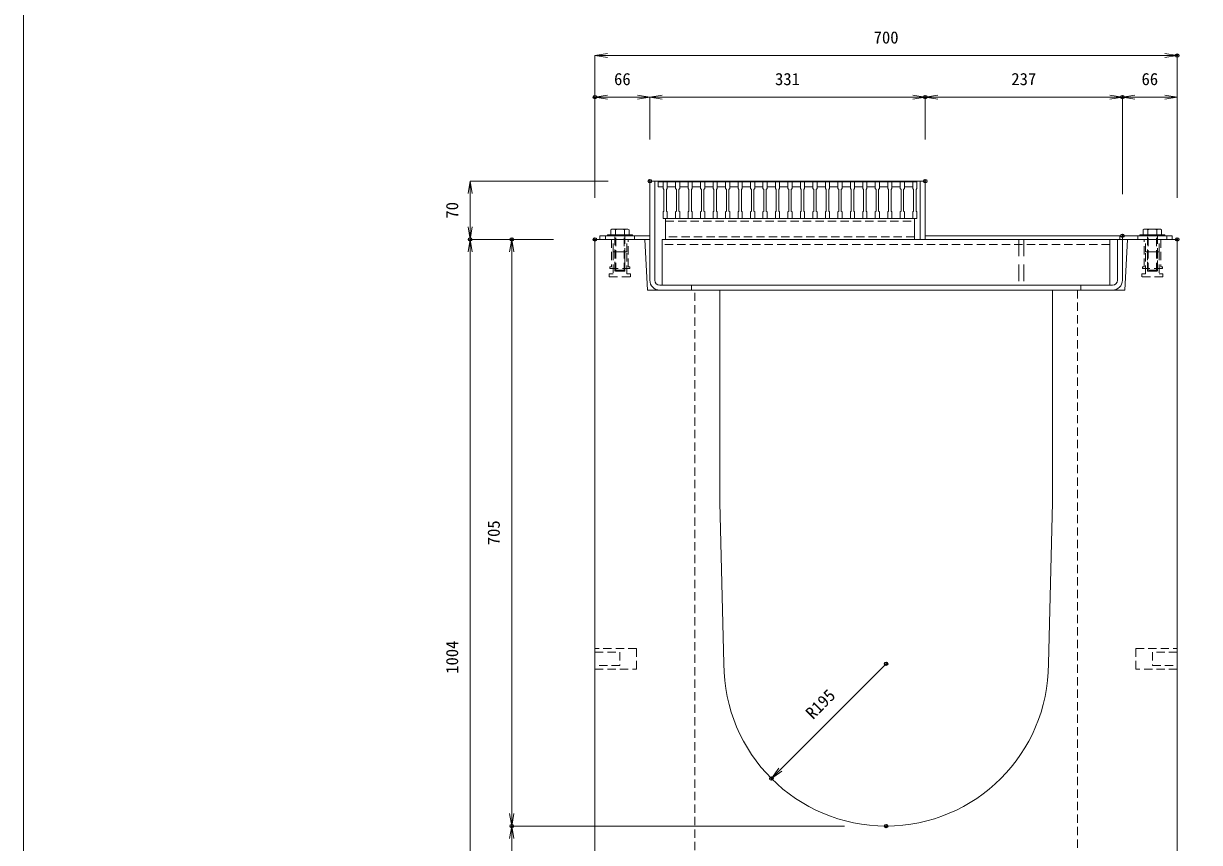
# Model space of a CAD drawing. Units: millimetres, scale not verified. Extents: x -4194 to -304, y 528 to 3368.
# Drawn here: x -4194 to -2781, y 1313 to 2298 of the extents above; entities that cross this region are included whole.
import ezdxf
from ezdxf.enums import TextEntityAlignment as Align

# ---------------------------------------------------------------- set-up
doc = ezdxf.new("R2010")
doc.units = ezdxf.units.MM
doc.header["$LTSCALE"] = 20
doc.header["$PDMODE"] = 32
doc.header["$PDSIZE"] = 4
doc.linetypes.add('USER1', pattern=[0.75, 0.5, -0.25])
doc.linetypes.add('USER2', pattern=[1.5, 1, -0.5])
for name, color, linetype, lineweight in [('0-1_TITLE', 7, 'Continuous', 18), ('0-3_KIJUN', 3, 'Continuous', 18), ('0-5_SUNPO', 3, 'Continuous', 18), ('0-6_UKEWAKU', 4, 'Continuous', 18), ('0-7_GRE', 5, 'Continuous', 18), ('0-9__0-0_0', 7, 'Continuous', 18)]:
    doc.layers.add(name, color=color, linetype=linetype, lineweight=lineweight)
doc.layers.add('0-A__0-2_DEFPOINTS', color=7, linetype='Continuous')
doc.styles.add('ＭＳ ゴシック', font='')
doc.styles.get('ＭＳ ゴシック').set_extended_font_data('MS Gothic')

# ---------------------------------------------------------------- blocks, each defined once
blk = doc.blocks.new('W1-2_INST_C')
at = {"layer": '0-3_KIJUN', "color": 7, "linetype": 'USER1'}
for p, q in [((-8.23, -15), (-8.23, 0)), ((8.22, -15), (8.22, 0))]:
    blk.add_line(p, q, dxfattribs=at)
for points in [[(10, 0), (-10, 0), (-10, -33), (-12, -33), (-12, -35), (12, -35), (12, -33), (10, -33)], [(8.22, -15), (-8.23, -15), (-8.23, -41.5), (-12.75, -41.5), (-12.75, -45), (12.75, -45), (12.75, -41.5), (8.22, -41.5)], [(-6, -15), (6, -15), (6, -38), (-6, -38)]]:
    blk.add_lwpolyline(points, close=True, dxfattribs=at)
blk = doc.blocks.new('_OPEN')
at = {"layer": '0-9__0-0_0'}
blk.add_line((0, 0), (-1, 0), dxfattribs=at)
blk.add_lwpolyline([(-1, 0.167), (0, 0), (-1, -0.167)], dxfattribs=at)
blk = doc.blocks.new('_D12')
at = {"layer": '0-5_SUNPO'}
for p, q in [((987.95, 1014.88), (587.95, 1014.88)), ((587.95, 850.88), (587.95, 999.88)), ((757.95, 835.88), (587.95, 835.88))]:
    blk.add_line(p, q, dxfattribs=at)
at = {"layer": '0-A__0-2_DEFPOINTS'}
for p in [(587.95, 1014.88), (1037.95, 1014.88), (807.95, 835.88)]:
    blk.add_point(p, dxfattribs=at)
at = {"layer": '0-5_SUNPO', "xscale": 15, "yscale": 15}
for p, rotation in [((587.95, 1014.88), 90), ((587.95, 835.88), 270)]:
    blk.add_blockref('_OPEN', p, dxfattribs=dict(at, rotation=rotation))
at = {"layer": '0-5_SUNPO', "color": 7, "style": 'ＭＳ ゴシック'}
blk.add_text('179', height=14.66, rotation=90, dxfattribs=at).set_placement((577.95, 910.38), align=Align.BOTTOM_LEFT)
blk = doc.blocks.new('_D13')
at = {"layer": '0-5_SUNPO'}
for p, q in [((637.95, 1719.88), (587.95, 1719.88)), ((587.95, 1029.88), (587.95, 1704.88)), ((987.95, 1014.88), (587.95, 1014.88))]:
    blk.add_line(p, q, dxfattribs=at)
at = {"layer": '0-A__0-2_DEFPOINTS'}
for p in [(587.95, 1719.88), (687.95, 1719.88), (1037.95, 1014.88)]:
    blk.add_point(p, dxfattribs=at)
at = {"layer": '0-5_SUNPO', "xscale": 15, "yscale": 15}
for p, rotation in [((587.95, 1719.88), 90), ((587.95, 1014.88), 270)]:
    blk.add_blockref('_OPEN', p, dxfattribs=dict(at, rotation=rotation))
at = {"layer": '0-5_SUNPO', "color": 7, "style": 'ＭＳ ゴシック'}
blk.add_text('705', height=14.66, rotation=90, dxfattribs=at).set_placement((577.95, 1352.38), align=Align.BOTTOM_LEFT)
blk = doc.blocks.new('_D14')
at = {"layer": '0-5_SUNPO'}
blk.add_line((1037.95, 1209.88), (910.68, 1082.6), dxfattribs=at)
at = {"layer": '0-A__0-2_DEFPOINTS'}
for p in [(1037.95, 1209.88), (900.07, 1072)]:
    blk.add_point(p, dxfattribs=at)
at = {"layer": '0-5_SUNPO', "xscale": 15, "yscale": 15, "rotation": 225}
blk.add_blockref('_OPEN', (900.07, 1072), dxfattribs=at)
at = {"layer": '0-5_SUNPO', "color": 7, "style": 'ＭＳ ゴシック'}
blk.add_text('R195', height=14.66, rotation=45, dxfattribs=at).set_placement((953.1, 1139.17), align=Align.BOTTOM_LEFT)
blk = doc.blocks.new('_D15')
at = {"layer": '0-5_SUNPO'}
for p, q in [((637.95, 1719.88), (537.95, 1719.88)), ((537.95, 730.88), (537.95, 1704.88)), ((657.95, 715.88), (537.95, 715.88))]:
    blk.add_line(p, q, dxfattribs=at)
at = {"layer": '0-A__0-2_DEFPOINTS'}
for p in [(537.95, 1719.88), (687.95, 1719.88), (707.95, 715.88)]:
    blk.add_point(p, dxfattribs=at)
at = {"layer": '0-5_SUNPO', "xscale": 15, "yscale": 15}
for p, rotation in [((537.95, 1719.88), 90), ((537.95, 715.88), 270)]:
    blk.add_blockref('_OPEN', p, dxfattribs=dict(at, rotation=rotation))
at = {"layer": '0-5_SUNPO', "color": 7, "style": 'ＭＳ ゴシック'}
blk.add_text('1004', height=14.66, rotation=90, dxfattribs=at).set_placement((527.95, 1197.88), align=Align.BOTTOM_LEFT)
blk = doc.blocks.new('M16_insert_dan')
at = {"layer": '0-3_KIJUN', "linetype": 'USER1'}
for points in [[(0, -12.5), (-50, -12.5), (-50, 12.5), (0, 12.5)], [(0, 8), (-30, 8), (-30, -8), (0, -8)]]:
    blk.add_lwpolyline(points, close=True, dxfattribs=at)
blk = doc.blocks.new('_D77')
at = {"layer": '0-5_SUNPO'}
for p, q in [((1321.95, 1774.38), (1321.95, 1890.88)), ((1372.95, 1890.88), (1336.95, 1890.88)), ((1387.95, 1769.88), (1387.95, 1890.88))]:
    blk.add_line(p, q, dxfattribs=at)
at = {"layer": '0-A__0-2_DEFPOINTS'}
for p in [(1321.95, 1890.88), (1321.95, 1724.38), (1387.95, 1719.88)]:
    blk.add_point(p, dxfattribs=at)
at = {"layer": '0-5_SUNPO', "xscale": 15, "yscale": 15, "rotation": 180}
blk.add_blockref('_OPEN', (1321.95, 1890.88), dxfattribs=at)
at = {"layer": '0-5_SUNPO', "xscale": 15, "yscale": 15}
blk.add_blockref('_OPEN', (1387.95, 1890.88), dxfattribs=at)
at = {"layer": '0-5_SUNPO', "color": 7, "style": 'ＭＳ ゴシック'}
blk.add_text('66', height=14.66, dxfattribs=at).set_placement((1344.95, 1900.88), align=Align.BOTTOM_LEFT)
blk = doc.blocks.new('_D78')
at = {"layer": '0-5_SUNPO'}
for p, q in [((687.95, 1769.88), (687.95, 1890.88)), ((738.95, 1890.88), (702.95, 1890.88)), ((753.95, 1839.88), (753.95, 1890.88))]:
    blk.add_line(p, q, dxfattribs=at)
at = {"layer": '0-A__0-2_DEFPOINTS'}
for p in [(687.95, 1890.88), (753.95, 1789.88), (687.95, 1719.88)]:
    blk.add_point(p, dxfattribs=at)
at = {"layer": '0-5_SUNPO', "xscale": 15, "yscale": 15, "rotation": 180}
blk.add_blockref('_OPEN', (687.95, 1890.88), dxfattribs=at)
at = {"layer": '0-5_SUNPO', "xscale": 15, "yscale": 15}
blk.add_blockref('_OPEN', (753.95, 1890.88), dxfattribs=at)
at = {"layer": '0-5_SUNPO', "color": 7, "style": 'ＭＳ ゴシック'}
blk.add_text('66', height=14.66, dxfattribs=at).set_placement((710.95, 1900.88), align=Align.BOTTOM_LEFT)
blk = doc.blocks.new('_D79')
at = {"layer": '0-5_SUNPO'}
for p, q in [((687.95, 1769.88), (687.95, 1940.88)), ((702.95, 1940.88), (1372.95, 1940.88)), ((1387.95, 1769.88), (1387.95, 1940.88))]:
    blk.add_line(p, q, dxfattribs=at)
at = {"layer": '0-A__0-2_DEFPOINTS'}
for p in [(1387.95, 1940.88), (687.95, 1719.88), (1387.95, 1719.88)]:
    blk.add_point(p, dxfattribs=at)
at = {"layer": '0-5_SUNPO', "xscale": 15, "yscale": 15, "rotation": 180}
blk.add_blockref('_OPEN', (687.95, 1940.88), dxfattribs=at)
at = {"layer": '0-5_SUNPO', "xscale": 15, "yscale": 15}
blk.add_blockref('_OPEN', (1387.95, 1940.88), dxfattribs=at)
at = {"layer": '0-5_SUNPO', "color": 7, "style": 'ＭＳ ゴシック'}
blk.add_text('700', height=14.66, dxfattribs=at).set_placement((1022.95, 1950.88), align=Align.BOTTOM_LEFT)
blk = doc.blocks.new('A$C33986AD2')
at = {"layer": '0-7_GRE'}
for p, q in [((0, 311), (6, 311)), ((0, 305), (0, 311)), ((6, 311), (6, 305)), ((0, 305), (0, 0)), ((6, 305), (0, 305)), ((6, 300), (6, 290)), ((44, 302), (69, 302)), ((44, 302), (44, 3)), ((69, 3), (69, 302)), ((6, 285), (6, 275)), ((6, 270), (6, 260)), ((6, 255), (6, 245)), ((6, 240), (6, 230)), ((6, 225), (6, 215)), ((6, 210), (6, 200)), ((6, 195), (6, 185)), ((6, 180), (6, 170)), ((6, 165), (6, 155)), ((6, 150), (6, 140)), ((6, 135), (6, 125)), ((6, 120), (6, 110)), ((6, 105), (6, 95)), ((6, 90), (6, 80)), ((6, 75), (6, 65)), ((6, 60), (6, 50)), ((6, 45), (6, 35)), ((6, 30), (6, 20)), ((6, 15), (6, 5)), ((44, 3), (69, 3))]:
    blk.add_line(p, q, dxfattribs=at)
at = {"layer": '0-7_GRE', "linetype": 'USER1'}
for p, q in [((47.2, 302), (47.2, 3)), ((65.8, 3), (65.8, 302))]:
    blk.add_line(p, q, dxfattribs=at)
at = {"layer": '0-7_GRE'}
for points in [[(44, 300), (36, 300), (35, 301), (9, 301), (8, 300), (0, 300), (0, 305), (8, 305), (9, 304), (35, 304), (36, 305), (44, 305)], [(44, 285), (36, 285), (35, 286), (9, 286), (8, 285), (0, 285), (0, 290), (8, 290), (9, 289), (35, 289), (36, 290), (44, 290)], [(44, 270), (36, 270), (35, 271), (9, 271), (8, 270), (0, 270), (0, 275), (8, 275), (9, 274), (35, 274), (36, 275), (44, 275)], [(44, 255), (36, 255), (35, 256), (9, 256), (8, 255), (0, 255), (0, 260), (8, 260), (9, 259), (35, 259), (36, 260), (44, 260)], [(44, 240), (36, 240), (35, 241), (9, 241), (8, 240), (0, 240), (0, 245), (8, 245), (9, 244), (35, 244), (36, 245), (44, 245)], [(44, 225), (36, 225), (35, 226), (9, 226), (8, 225), (0, 225), (0, 230), (8, 230), (9, 229), (35, 229), (36, 230), (44, 230)], [(44, 210), (36, 210), (35, 211), (9, 211), (8, 210), (0, 210), (0, 215), (8, 215), (9, 214), (35, 214), (36, 215), (44, 215)], [(44, 195), (36, 195), (35, 196), (9, 196), (8, 195), (0, 195), (0, 200), (8, 200), (9, 199), (35, 199), (36, 200), (44, 200)], [(44, 180), (36, 180), (35, 181), (9, 181), (8, 180), (0, 180), (0, 185), (8, 185), (9, 184), (35, 184), (36, 185), (44, 185)], [(44, 165), (36, 165), (35, 166), (9, 166), (8, 165), (0, 165), (0, 170), (8, 170), (9, 169), (35, 169), (36, 170), (44, 170)], [(44, 150), (36, 150), (35, 151), (9, 151), (8, 150), (0, 150), (0, 155), (8, 155), (9, 154), (35, 154), (36, 155), (44, 155)], [(44, 135), (36, 135), (35, 136), (9, 136), (8, 135), (0, 135), (0, 140), (8, 140), (9, 139), (35, 139), (36, 140), (44, 140)], [(44, 120), (36, 120), (35, 121), (9, 121), (8, 120), (0, 120), (0, 125), (8, 125), (9, 124), (35, 124), (36, 125), (44, 125)], [(44, 105), (36, 105), (35, 106), (9, 106), (8, 105), (0, 105), (0, 110), (8, 110), (9, 109), (35, 109), (36, 110), (44, 110)], [(44, 90), (36, 90), (35, 91), (9, 91), (8, 90), (0, 90), (0, 95), (8, 95), (9, 94), (35, 94), (36, 95), (44, 95)], [(44, 75), (36, 75), (35, 76), (9, 76), (8, 75), (0, 75), (0, 80), (8, 80), (9, 79), (35, 79), (36, 80), (44, 80)], [(44, 60), (36, 60), (35, 61), (9, 61), (8, 60), (0, 60), (0, 65), (8, 65), (9, 64), (35, 64), (36, 65), (44, 65)], [(44, 45), (36, 45), (35, 46), (9, 46), (8, 45), (0, 45), (0, 50), (8, 50), (9, 49), (35, 49), (36, 50), (44, 50)], [(44, 30), (36, 30), (35, 31), (9, 31), (8, 30), (0, 30), (0, 35), (8, 35), (9, 34), (35, 34), (36, 35), (44, 35)], [(44, 15), (36, 15), (35, 16), (9, 16), (8, 15), (0, 15), (0, 20), (8, 20), (9, 19), (35, 19), (36, 20), (44, 20)], [(44, 0), (36, 0), (35, 1), (9, 1), (8, 0), (0, 0), (0, 5), (8, 5), (9, 4), (35, 4), (36, 5), (44, 5)]]:
    blk.add_lwpolyline(points, close=True, dxfattribs=at)
blk = doc.blocks.new('A$C64BE2095')
at = {"layer": '0-6_UKEWAKU'}
for p, q in [((-4.5, 688), (0, 688)), ((-4.5, 688), (-4.5, 628)), ((-4.5, 681.5), (0, 681.5)), ((0, 688), (0, 628)), ((-4.5, 646.5), (0, 646.5)), ((-70, 628), (49, 628)), ((-70, 628), (-70, 297)), ((-70, 622), (49, 622)), ((0, 0), (0, 613)), ((0, 613), (55, 613)), ((55, 616), (55, 72)), ((61, 616), (61, 72)), ((55, 578), (61, 578)), ((-70, 303), (0, 303)), ((-70, 297), (0, 297)), ((0, 297), (-4.5, 297)), ((-4.5, 297), (-4.5, 63)), ((0, 297), (0, 63)), ((55, 110), (61, 110)), ((0, 75), (55, 75)), ((0, 63), (-4.5, 63)), ((-4.5, 60), (49, 60)), ((-4.5, 60), (-4.5, 0)), ((0, 66), (49, 66)), ((-4.5, 41.5), (0, 41.5)), ((-4.5, 6.5), (0, 6.5)), ((-4.5, 0), (0, 0))]:
    blk.add_line(p, q, dxfattribs=at)
at = {"layer": '0-6_UKEWAKU', "linetype": 'USER1'}
blk.add_line((6, 75), (6, 613), dxfattribs=at)
at = {"layer": '0-6_UKEWAKU', "linetype": 'USER2'}
for p, q in [((0, 184.5), (55, 184.5)), ((0, 178.5), (55, 178.5))]:
    blk.add_line(p, q, dxfattribs=at)
at = {"layer": '0-6_UKEWAKU'}
for centre, radius, start, end in [((49, 616), 12, 0, 90), ((49, 616), 6, 0, 90), ((49, 72), 12, 270, 0), ((49, 72), 6, 270, 0)]:
    blk.add_arc(centre, radius, start, end, dxfattribs=at)
blk = doc.blocks.new('_D126')
at = {"layer": '0-5_SUNPO'}
for p, q in [((753.95, 1839.88), (753.95, 1890.88)), ((768.95, 1890.88), (1069.95, 1890.88)), ((1084.95, 1839.88), (1084.95, 1890.88))]:
    blk.add_line(p, q, dxfattribs=at)
at = {"layer": '0-A__0-2_DEFPOINTS'}
for p in [(1084.95, 1890.88), (753.95, 1789.88), (1084.95, 1789.88)]:
    blk.add_point(p, dxfattribs=at)
at = {"layer": '0-5_SUNPO', "xscale": 15, "yscale": 15, "rotation": 180}
blk.add_blockref('_OPEN', (753.95, 1890.88), dxfattribs=at)
at = {"layer": '0-5_SUNPO', "xscale": 15, "yscale": 15}
blk.add_blockref('_OPEN', (1084.95, 1890.88), dxfattribs=at)
at = {"layer": '0-5_SUNPO', "color": 7, "style": 'ＭＳ ゴシック'}
blk.add_text('331', height=14.66, dxfattribs=at).set_placement((904.45, 1900.88), align=Align.BOTTOM_LEFT)
blk = doc.blocks.new('_D127')
at = {"layer": '0-5_SUNPO'}
for p, q in [((1084.95, 1839.88), (1084.95, 1890.88)), ((1099.95, 1890.88), (1306.95, 1890.88)), ((1321.95, 1774.38), (1321.95, 1890.88))]:
    blk.add_line(p, q, dxfattribs=at)
at = {"layer": '0-A__0-2_DEFPOINTS'}
for p in [(1321.95, 1890.88), (1084.95, 1789.88), (1321.95, 1724.38)]:
    blk.add_point(p, dxfattribs=at)
at = {"layer": '0-5_SUNPO', "xscale": 15, "yscale": 15, "rotation": 180}
blk.add_blockref('_OPEN', (1084.95, 1890.88), dxfattribs=at)
at = {"layer": '0-5_SUNPO', "xscale": 15, "yscale": 15}
blk.add_blockref('_OPEN', (1321.95, 1890.88), dxfattribs=at)
at = {"layer": '0-5_SUNPO', "color": 7, "style": 'ＭＳ ゴシック'}
blk.add_text('237', height=14.66, dxfattribs=at).set_placement((1188.45, 1900.88), align=Align.BOTTOM_LEFT)
blk = doc.blocks.new('_D128')
at = {"layer": '0-5_SUNPO'}
for p, q in [((703.95, 1789.88), (537.95, 1789.88)), ((537.95, 1774.88), (537.95, 1734.88)), ((637.95, 1719.88), (537.95, 1719.88))]:
    blk.add_line(p, q, dxfattribs=at)
at = {"layer": '0-A__0-2_DEFPOINTS'}
for p in [(753.95, 1789.88), (537.95, 1719.88), (687.95, 1719.88)]:
    blk.add_point(p, dxfattribs=at)
at = {"layer": '0-5_SUNPO', "xscale": 15, "yscale": 15}
for p, rotation in [((537.95, 1789.88), 90), ((537.95, 1719.88), 270)]:
    blk.add_blockref('_OPEN', p, dxfattribs=dict(at, rotation=rotation))
at = {"layer": '0-5_SUNPO', "color": 7, "style": 'ＭＳ ゴシック'}
blk.add_text('70', height=14.66, rotation=90, dxfattribs=at).set_placement((527.95, 1744.88), align=Align.BOTTOM_LEFT)
blk = doc.blocks.new('A$C633F5666')
at = {"layer": '0-3_KIJUN'}
for p, q in [((-15, 43.5), (15, 43.5)), ((-15, 42.5), (-15, 43.5)), ((15, 42.5), (-15, 42.5)), ((10.95, 43.5), (-10.95, 43.5)), ((-9.22, 50.5), (9.22, 50.5)), ((-5.47, 43.5), (-5.47, 49.5)), ((5.5, 43.5), (5.5, 49.5)), ((15, 43.5), (15, 42.5))]:
    blk.add_line(p, q, dxfattribs=at)
at = {"layer": '0-3_KIJUN', "linetype": 'USER1'}
for p, q in [((-6, 42.5), (6, 42.5)), ((-6, 1), (-6, 42.5)), ((-5, 0), (-5, 42.5)), ((5, 0), (5, 42.5)), ((6, 42.5), (6, 1)), ((-5, 0), (-6, 1)), ((6, 1), (-6, 1)), ((5, 0), (-5, 0)), ((6, 1), (5, 0))]:
    blk.add_line(p, q, dxfattribs=at)
at = {"layer": '0-3_KIJUN'}
for points in [[(-10.95, 43.5), (-10.95, 49.5), (-9.22, 50.5)], [(9.22, 50.5), (10.95, 49.5), (10.95, 43.5)]]:
    blk.add_lwpolyline(points, dxfattribs=at)
for centre, radius, start, end in [((-8.21, 46.24), 4.26, 49.93201, 130.06799), ((0.02, 34.96), 15.54, 69.33427, 110.66573), ((8.23, 46.29), 4.21, 49.666, 130.334)]:
    blk.add_arc(centre, radius, start, end, dxfattribs=at)

msp = doc.modelspace()

# ---------------------------------------------------------------- linework, layer by layer
at = {"layer": '0-1_TITLE', "color": 2}
msp.add_lwpolyline([(-4194.12, 528.05), (-304.12, 528.05), (-304.12, 3368.05), (-4194.12, 3368.05)], close=True, dxfattribs=at)
at = {"layer": '0-3_KIJUN', "color": 7}
for points in [[(-2807.27, 1054.19), (-2827.27, 1034.19), (-3487.27, 1034.19), (-3507.27, 1054.19), (-3507.27, 2038.19), (-3447.27, 2038.19), (-3444.27, 1977.19), (-3357.27, 1977.19), (-3357.27, 1722.19), (-3352.27, 1528.19)], [(-2962.27, 1528.19), (-2957.27, 1722.19), (-2957.27, 1977.19), (-2870.27, 1977.19), (-2867.27, 2038.19), (-2807.27, 2038.19), (-2807.27, 1054.19)]]:
    msp.add_lwpolyline(points, dxfattribs=at)
at = {"layer": '0-3_KIJUN', "color": 7, "linetype": 'USER1'}
msp.add_lwpolyline([(-2927.27, 1977.19), (-2927.27, 1154.19), (-3387.27, 1154.19), (-3387.27, 1977.19)], dxfattribs=at)
at = {"layer": '0-3_KIJUN', "color": 7}
msp.add_arc((-3157.27, 1528.19), 195, 180, 360, dxfattribs=at)

# ---------------------------------------------------------------- block references
at = {"layer": '0-3_KIJUN'}
for name, p in [('A$C633F5666', (-3477.27, 2000.19)), ('A$C633F5666', (-2837.27, 2000.19)), ('W1-2_INST_C', (-3477.27, 2038.19)), ('W1-2_INST_C', (-3477.27, 2038.19)), ('M16_insert_dan', (-2807.27, 1534.19))]:
    msp.add_blockref(name, p, dxfattribs=at)
at = {"layer": '0-3_KIJUN', "xscale": -1}
for name, p in [('W1-2_INST_C', (-2837.27, 2038.19)), ('W1-2_INST_C', (-2837.27, 2038.19)), ('M16_insert_dan', (-3507.27, 1534.19))]:
    msp.add_blockref(name, p, dxfattribs=at)
at = {"layer": '0-5_SUNPO'}
for name in ['_D79', '_D78', '_D126', '_D127', '_D77', '_D128', '_D15', '_D13', '_D14', '_D12']:
    msp.add_blockref(name, (-4195.22, 318.31), dxfattribs=at)
at = {"layer": '0-6_UKEWAKU', "xscale": -1, "rotation": 90}
msp.add_blockref('A$C64BE2095', (-2813.27, 2038.19), dxfattribs=at)
at = {"layer": '0-7_GRE', "xscale": -1, "rotation": 90}
msp.add_blockref('A$C33986AD2', (-3120.27, 2107.19), dxfattribs=at)

doc.saveas('drawing.dxf')
